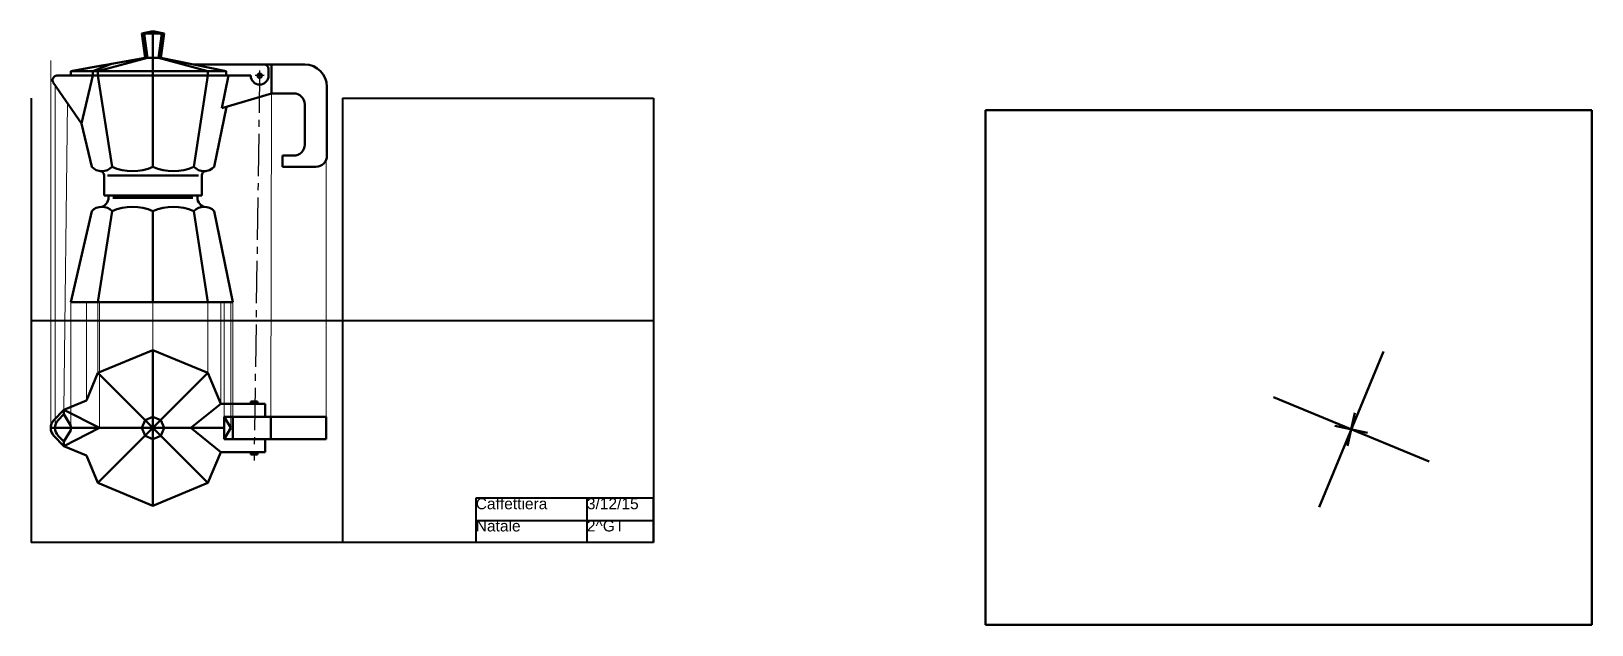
# Model space of a CAD drawing. Header units: millimetres. Extents: x 991 to 1693, y 1902 to 2169.
import ezdxf

# ---------------------------------------------------------------- set-up
doc = ezdxf.new("R2010")
doc.units = ezdxf.units.MM
doc.linetypes.add('CENTRO2', pattern=[28.575, 19.05, -3.175, 3.175, -3.175])
for name, color, linetype, lineweight in [('assi simmetrie', 1, 'CENTRO2', 30), ('contorni', 7, 'Continuous', 50), ('proiettanti', 2, 'Continuous', 20), ('squadratura', 6, 'Continuous', 40)]:
    doc.layers.add(name, color=color, linetype=linetype, lineweight=lineweight)
doc.styles.get("Standard").update_dxf_attribs({"font": 'arial.ttf'})

msp = doc.modelspace()

# ---------------------------------------------------------------- linework, layer by layer
at = {"layer": 'assi simmetrie'}
for p, q in [((1093.45, 2151.62), (1090.94, 1976.04)), ((1095.42, 2149.27), (1091.42, 2149.27))]:
    msp.add_line(p, q, dxfattribs=at)
at = {"layer": 'contorni'}
for p, q in [((1040.45, 2168.27), (1045.45, 2169.27)), ((1050.45, 2168.27), (1040.45, 2168.27)), ((1040.45, 2168.27), (1041.95, 2157.27)), ((1041.45, 2168.27), (1045.45, 2169.27)), ((1041.45, 2168.27), (1042.95, 2157.27)), ((1045.45, 2168.27), (1045.45, 2169.27)), ((1050.45, 2168.27), (1045.45, 2169.27)), ((1049.45, 2168.27), (1045.45, 2169.27)), ((1045.45, 2157.27), (1045.45, 2168.27)), ((1049.45, 2168.27), (1047.95, 2157.27)), ((1050.45, 2168.27), (1048.95, 2157.27)), ((1041.95, 2157.27), (1008.45, 2151.27)), ((1042.95, 2157.27), (1020.71, 2151.27)), ((1048.95, 2157.27), (1041.95, 2157.27)), ((1041.95, 2157.27), (1042.95, 2157.27)), ((1045.45, 2151.27), (1045.45, 2157.27)), ((1047.95, 2157.27), (1070.2, 2151.27)), ((1048.95, 2157.27), (1078.45, 2151.27)), ((1008.45, 2149.27), (1002.28, 2149.27)), ((1008.45, 2151.27), (1023.22, 2153.91)), ((1008.45, 2149.27), (1008.45, 2151.27)), ((1008.45, 2151.27), (1078.45, 2151.27)), ((1079.45, 2149.27), (1008.45, 2149.27)), ((1018.45, 2149.27), (1013.38, 2127.75)), ((1026.85, 2154.56), (1018.45, 2151.27)), ((1018.45, 2149.27), (1018.45, 2151.27)), ((1020.71, 2149.27), (1020.71, 2151.27)), ((1027.05, 2108.27), (1020.71, 2149.27)), ((1045.45, 2149.27), (1045.45, 2151.27)), ((1045.45, 2149.27), (1045.45, 2108.27)), ((1045.45, 2149.27), (1045.45, 2108.27)), ((1078.45, 2151.27), (1063.75, 2154.26)), ((1063.75, 2154.26), (1098.75, 2154.26)), ((1063.75, 2154.26), (1095.45, 2154.26)), ((1063.86, 2108.27), (1070.2, 2149.27)), ((1070.2, 2149.27), (1070.2, 2151.27)), ((1079.45, 2149.27), (1076.43, 2134.57)), ((1078.45, 2151.27), (1078.45, 2149.27)), ((1078.45, 2149.27), (1079.45, 2149.27)), ((1079.45, 2149.27), (1089.45, 2149.27)), ((1097.45, 2149.27), (1097.45, 2152.26)), ((1098.75, 2154.26), (1098.75, 2141.26)), ((1098.75, 2154.26), (1113.75, 2154.26)), ((1000.63, 2146.13), (1013.38, 2127.75)), ((1123.75, 2144.26), (1123.75, 2113.26)), ((1073.01, 2108.27), (1078.56, 2135.21)), ((1076.43, 2134.57), (1098.75, 2141.26)), ((1098.75, 2141.26), (1108.75, 2141.26)), ((1113.75, 2118.26), (1113.75, 2136.26)), ((1017.9, 2108.27), (1013.38, 2127.75)), ((1692.8, 1902.11), (1692.8, 2133.66)), ((1103.75, 2108.26), (1103.75, 2113.26)), ((1103.75, 2113.26), (1108.75, 2113.26)), ((1118.75, 2108.26), (1103.75, 2108.26)), ((1023.45, 2095.27), (1023.45, 2104.33)), ((1065.95, 2104.27), (1024.95, 2104.27)), ((1067.45, 2095.27), (1067.45, 2104.33)), ((1067.45, 2095.27), (1023.45, 2095.27)), ((1023.45, 2095.27), (1027.45, 2095.27)), ((1063.45, 2094.27), (1027.45, 2094.27)), ((1017.9, 2088.27), (1008.45, 2047.27)), ((1027.05, 2088.27), (1020.71, 2047.27)), ((1045.45, 2047.27), (1045.45, 2088.27)), ((1045.45, 2047.27), (1045.45, 2088.27)), ((1063.86, 2088.27), (1070.2, 2047.27)), ((1073.01, 2088.27), (1081.45, 2047.27)), ((1045.45, 2047.27), (1045.45, 2059.27)), ((1081.45, 2047.27), (1008.45, 2047.27)), ((1045.45, 2025.7), (1045.45, 1955.7)), ((1570.08, 1955.09), (1599.07, 2025.09)), ((1020.71, 2015.45), (1015.58, 2003.08)), ((1020.71, 2015.45), (1070.2, 1965.95)), ((1070.2, 2015.45), (1020.71, 1965.95)), ((1070.2, 2015.45), (1075.94, 2001.59)), ((1015.58, 2003.08), (1005.42, 1998.87)), ((1075.94, 2001.59), (1062.45, 1990.7)), ((1075.94, 2001.59), (1095.94, 2001.59)), ((1075.94, 2001.59), (1090.94, 2001.59)), ((1089.44, 2001.59), (1089.44, 2002.59)), ((1089.44, 2002.59), (1092.44, 2002.59)), ((1092.44, 2002.59), (1092.44, 2001.59)), ((1095.94, 2001.59), (1095.94, 1995.7)), ((1619.58, 1975.59), (1549.58, 2004.59)), ((1005.42, 1998.87), (1000.86, 1994.19)), ((1005.42, 1996.87), (1002.82, 1994.18)), ((1005.42, 1998.87), (1005.42, 1996.87)), ((1021.45, 1990.7), (1005.42, 1998.87)), ((1005.42, 1996.87), (1008.45, 1991.7)), ((1077.45, 1995.7), (1077.45, 1985.7)), ((1077.45, 1995.7), (1098.45, 1995.7)), ((1080.45, 1990.7), (1077.45, 1995.7)), ((1081.45, 1995.7), (1081.45, 1985.7)), ((1098.45, 1995.7), (1098.45, 1985.7)), ((1098.45, 1995.7), (1123.45, 1995.7)), ((1123.45, 1995.7), (1123.45, 1985.7)), ((999.44, 1990.7), (1062.45, 1990.7)), ((1008.45, 1990.7), (999.45, 1990.7)), ((1000.86, 1987.21), (1005.42, 1982.54)), ((1002.82, 1987.22), (1005.42, 1984.54)), ((1021.45, 1990.7), (1005.42, 1982.54)), ((1005.42, 1984.54), (1008.45, 1989.7)), ((1008.45, 1989.7), (1008.45, 1991.7)), ((1045.45, 1990.7), (1062.45, 1990.7)), ((1075.94, 1979.81), (1062.45, 1990.7)), ((1062.45, 1990.7), (1077.45, 1990.7)), ((1080.45, 1990.7), (1077.45, 1985.7)), ((1584.58, 1990.09), (1584.58, 1990.09, 45)), ((1005.42, 1982.54), (1005.42, 1984.54)), ((1015.58, 1978.33), (1005.42, 1982.54)), ((1077.45, 1985.7), (1098.45, 1985.7)), ((1095.94, 1985.7), (1095.94, 1979.81)), ((1098.45, 1985.7), (1123.45, 1985.7)), ((1020.71, 1965.95), (1015.58, 1978.33)), ((1070.2, 1965.95), (1075.94, 1979.81)), ((1075.94, 1979.81), (1095.94, 1979.81)), ((1075.94, 1979.81), (1090.94, 1979.81)), ((1089.44, 1979.81), (1089.44, 1978.81)), ((1089.44, 1978.81), (1092.44, 1978.81)), ((1092.44, 1978.81), (1092.44, 1979.81)), ((1522.08, 1902.11), (1692.8, 1902.11))]:
    msp.add_line(p, q, dxfattribs=at)
at = {"layer": 'contorni', "color": 7}
for p, q in [((1692.8, 2133.66), (1420, 2133.66)), ((1420, 1902.11), (1420, 2133.66)), ((1586.17, 1997.49, 119), (1582.89, 1982.7, 119)), ((1577.13, 1991.73, 119), (1591.93, 1988.46, 119)), ((1584.53, 1990.09, 119), (1584.53, 1990.09, 108)), ((1522.08, 1902.11), (1420, 1902.11))]:
    msp.add_line(p, q, dxfattribs=at)
at = {"layer": 'contorni'}
for points in [[(1075.94, 2001.59), (1070.2, 2015.45), (1045.45, 2025.7), (1020.71, 2015.45), (1015.58, 2003.08)], [(1015.58, 1978.33), (1020.71, 1965.95), (1045.45, 1955.7), (1070.2, 1965.95), (1075.94, 1979.81)]]:
    msp.add_lwpolyline(points, dxfattribs=at)
msp.add_lwpolyline([(1041.92, 1994.24), (1040.45, 1990.7), (1041.92, 1987.17), (1045.45, 1985.7), (1048.99, 1987.17), (1050.45, 1990.7), (1048.99, 1994.24), (1045.45, 1995.7)], close=True, dxfattribs=at)
at = {"layer": 'contorni', "color": 7, "extrusion": (0, -1, 0), "elevation": -1902.11}
msp.add_lwpolyline([(1420, 0), (1692.8, 0)], dxfattribs=at)
at = {"layer": 'contorni'}
msp.add_circle((1093.45, 2149.27), 1, dxfattribs=at)
for centre, radius, start, end in [((1002.28, 2147.27), 2, 90, 214.75802), ((1093.45, 2149.27), 4, 180, 0), ((1095.45, 2152.26), 2, 0, 90), ((1113.75, 2144.26), 10, 0, 90), ((1108.75, 2136.26), 5, 0, 90), ((1108.75, 2118.26), 5, 270, 0), ((1022.47, 2112.5), 6.23, 222.77703, 317.22297), ((1036.25, 2128.43), 22.17, 245.46907, 294.53093), ((1054.66, 2128.43), 22.17, 245.46907, 294.53093), ((1068.44, 2112.5), 6.23, 222.77703, 317.22297), ((1118.75, 2113.26), 5, 270, 0), ((1021.45, 2104.33), 2, 0, 82.89895), ((1069.45, 2104.33), 2, 97.10105, 180), ((1021.14, 2094.38), 4.32, 287.90281, 11.8299), ((1069.76, 2094.38), 4.32, 168.1701, 252.09719), ((1022.47, 2084.03), 6.23, 42.77703, 137.22297), ((1022.47, 2084.03), 6.23, 42.77703, 137.22297), ((1036.25, 2068.1), 22.17, 65.46907, 114.53093), ((1054.66, 2068.1), 22.17, 65.46907, 114.53093), ((1068.44, 2084.03), 6.23, 42.77703, 137.22297), ((1004.44, 1990.7), 5, 135.71721, 224.28279), ((1006.41, 1990.7), 5, 135.95373, 224.04627)]:
    msp.add_arc(centre, radius, start, end, dxfattribs=at)
at = {"layer": 'proiettanti'}
for p, q in [((999.45, 1990.7), (999.45, 2156.14)), ((1001.41, 1990.7), (1001.41, 2145.01)), ((1005.42, 1998.87), (1007.01, 2136.94)), ((1098.45, 1995.7), (1098.75, 2141.26)), ((1123.45, 1995.7), (1123.45, 2111.55)), ((1008.45, 1990.7), (1008.45, 2047.27)), ((1015.58, 2003.08), (1015.58, 2047.27)), ((1020.71, 2015.45), (1020.71, 2047.27)), ((1021.45, 1990.7), (1021.45, 2047.27)), ((1045.45, 2025.7), (1045.45, 2047.27)), ((1070.2, 2015.45), (1070.2, 2047.27)), ((1075.94, 2001.59), (1075.94, 2047.27)), ((1077.45, 1995.7), (1077.45, 2047.27)), ((1080.45, 1990.7), (1080.45, 2047.27)), ((1081.45, 1995.7), (1081.45, 2047.27))]:
    msp.add_line(p, q, dxfattribs=at)
at = {"layer": 'squadratura'}
for p, q in [((990.68, 2139.12), (990.68, 1939.12)), ((1130.68, 2139.12), (1130.68, 1939.12)), ((1130.68, 2139.12), (1270.68, 2139.12)), ((1270.68, 2139.12), (1270.68, 1939.12)), ((990.68, 2039.12), (1270.68, 2039.12)), ((1270.68, 1959.12), (1190.68, 1959.12)), ((1190.68, 1959.12), (1190.68, 1939.12)), ((1270.68, 1959.12), (1240.68, 1959.12)), ((1240.68, 1959.12), (1240.68, 1939.12)), ((1270.68, 1939.12), (1270.68, 1959.12)), ((1190.68, 1949.12), (1270.68, 1949.12)), ((1270.68, 1939.12), (990.68, 1939.12))]:
    msp.add_line(p, q, dxfattribs=at)

# ---------------------------------------------------------------- texts
at = {"layer": 'squadratura', "char_height": 5, "attachment_point": 1}
for s, width, insert in [('Caffettiera', 50, (1190.68, 1959.12)), ('\\A1;3/12/15', 30, (1240.68, 1959.12)), ('2^ GT', 30, (1240.68, 1949.12))]:
    msp.add_mtext_dynamic_manual_height_columns(s, width=width, gutter_width=12.5, heights=[0], dxfattribs=dict(at, insert=insert))
at = {"layer": 'squadratura'}
note = msp.add_mtext_dynamic_manual_height_columns('Natale\\P', width=50, gutter_width=12.5, heights=[7.24, 0], dxfattribs=dict(at, insert=(1190.68, 1949.12), char_height=5, attachment_point=1))

doc.saveas('drawing.dxf')
